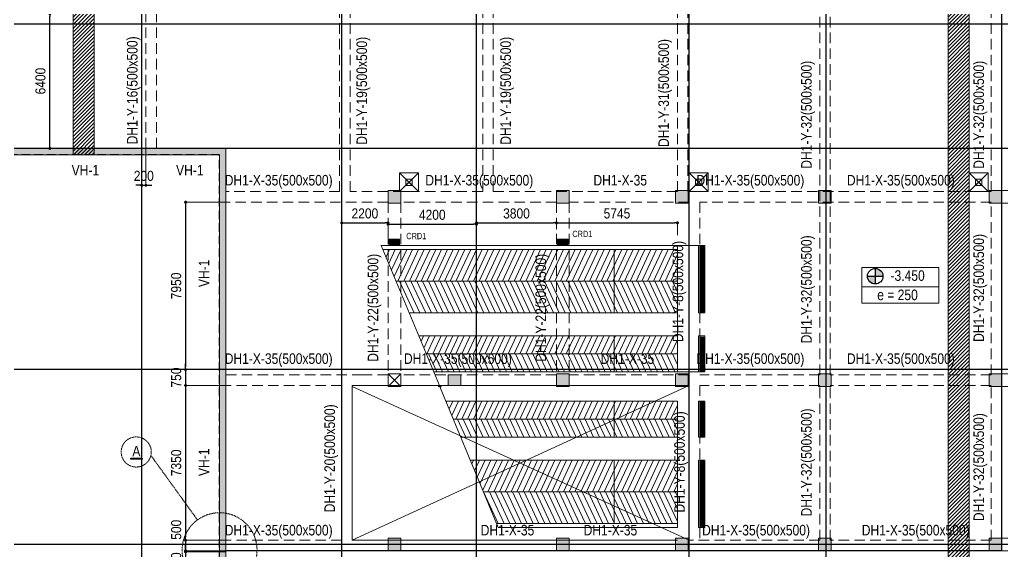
# Model space of a CAD drawing. Header units: millimetres. Extents: x 3718783 to 4027851, y 882487 to 1100782.
# Drawn here: x 3817033 to 3863704, y 983271 to 1008511 of the extents above; entities that cross this region are included whole.
import ezdxf
from ezdxf.enums import TextEntityAlignment as Align

# ---------------------------------------------------------------- set-up
doc = ezdxf.new("R2010")
doc.units = ezdxf.units.MM
doc.header["$LTSCALE"] = 200
doc.header["$MEASUREMENT"] = 0
for name, pattern in [('CHG_XX_Cot_Ham 1$0$MB_Luoi truc$0$HTT Hidden 21', [3, 2, -1]), ('CHG_XX_Damsan_Ham 1$0$HIDDEN', [0.375, 0.25, -0.125]), ('CHG_XX_Luoi truc$0$MB_Luoi truc$0$Center101', [13, 10, -1, 1, -1]), ('HIDDEN', [0.375, 0.25, -0.125])]:
    doc.linetypes.add(name, pattern=pattern)
doc.layers.get('Defpoints').update_dxf_attribs({"color": 14, "lineweight": 0})
for name, color, linetype, lineweight in [('$0$DBAO', 3, 'Continuous', 13), ('$0$TTP-TEXT', 30, 'Continuous', 5), ('CHG_XX_Cot_Ham 1$0$Ap0302_PC', 150, 'Continuous', 9), ('CHG_XX_Cot_Ham 1$0$Ap0302_PC @ 1', 150, 'Continuous', 9), ('CHG_XX_Cot_Ham 1$0$Ap0302_PC @ 150', 150, 'Continuous', 9), ('CHG_XX_Cot_Ham 1$0$Ap0311_H', 8, 'Continuous', 15), ('CHG_XX_Cot_Ham 1$0$S_Concrete_Cont_2 Normal', 2, 'Continuous', 13), ('CHG_XX_Damsan_Ham 1$0$CHUTO', 51, 'Continuous', 15), ('CHG_XX_Damsan_Ham 1$0$DBAO', 3, 'Continuous', 13), ('CHG_XX_Damsan_Ham 1$0$DGIONG', 4, 'Continuous', 13), ('CHG_XX_Damsan_Ham 1$0$DMo', 254, 'CHG_XX_Damsan_Ham 1$0$HIDDEN', 9), ('CHG_XX_Damsan_Ham 1$0$HATCH', 215, 'Continuous', 9), ('CHG_XX_Damsan_Ham 1$0$Star Lo Mo', 5, 'Continuous', 13), ('CHG_XX_Damsan_Ham 1$0$tam cap ram', 8, 'Continuous', 5), ('Dim 200', 1, 'Continuous', 5), ('DMo', 254, 'HIDDEN', 9), ('MB_Luoi truc$0$Dim 300', 1, 'Continuous', 5), ('STICK', 1, 'Continuous', 9), ('TEXT', 7, 'Continuous', 15), ('TEXT P Y', 2, 'Continuous', 15)]:
    doc.layers.add(name, color=color, linetype=linetype, lineweight=lineweight)
for name, color, linetype in [('$0$GHI CHU', 7, 'Continuous'), ('01PM. TEXT A', 3, 'Continuous'), ('CHG_XX_Cot_Ham 1$0$MB_Cot ham$0$Concrete Line', 6, 'Continuous'), ('CHG_XX_Cot_Ham 1$0$mb_cot tang 1-3$0$Concrete Line', 6, 'Continuous'), ('CHG_XX_Damsan_Ham 1$0$GHI CHU', 7, 'Continuous'), ('CHG_XX_Luoi truc$0$Grid', 34, 'Continuous'), ('CHG_XX_Luoi truc$0$Grid Line', 251, 'CHG_XX_Luoi truc$0$MB_Luoi truc$0$Center101'), ('mb_cot tang 1-3$0$Concrete Line', 6, 'Continuous'), ('TEXT P X', 1, 'Continuous')]:
    doc.layers.add(name, color=color, linetype=linetype)
doc.styles.add('$0$TTP-HelCon', font='VHELVCN_0.TTF')
doc.styles.add('[PMDC2013]STYLE', font='arial.ttf', dxfattribs={"width": 0.8})
doc.styles.add('CHG_XX_Damsan_Ham 1$0$MB Ham 1$0$VNI-HelveC', font='VHELVCN_0.TTF')
doc.styles.add('CHG_XX_Luoi truc$0$MB_Luoi truc$0$Grid A-F$0$VNI-HelveCB', font='VHELVCB_0.TTF')
doc.styles.add('MB_Luoi truc$0$Arial_C', font='arial.ttf', dxfattribs={"width": 0.85})
doc.styles.add('TTP-HelCon', font='VHELVCN_0.TTF')
doc.dimstyles.new('200', dxfattribs={"dimscale": 200, "dimtxt": 2.4, "dimasz": 0.7, "dimexe": 0.0003, "dimexo": 0, "dimgap": 1, "dimtad": 1, "dimdec": 0, "dimzin": 12, "dimdsep": 46, "dimtxsty": 'MB_Luoi truc$0$Arial_C', "dimblk": 'MB_Luoi truc$0$_Dot', "dimcen": 0.5, "dimclrd": 256, "dimclre": 8, "dimclrt": 1, "dimadec": 0, "dimazin": 0, "dimtfac": 1, "dimtdec": 0, "dimtix": 1, "dimtmove": 2, "dimatfit": 3, "dimldrblk": 'MB_Luoi truc$0$HTT Arrow 30', "dimfxl": 1, "dimtolj": 1, "dimtzin": 0, "dimlwe": -1, "dimarcsym": 0})
doc.dimstyles.new('TTP-100', dxfattribs={"dimscale": 100, "dimtxt": 5, "dimasz": 1, "dimexe": 1, "dimexo": 0, "dimgap": 0.09, "dimtad": 0, "dimdec": 4, "dimrnd": 1, "dimdsep": 46, "dimtxsty": 'TTP-HelCon', "dimblk": 'Stick', "dimcen": 0.09, "dimdle": 1.5, "dimclrd": 256, "dimclre": 256, "dimclrt": 7, "dimadec": 0, "dimazin": 0, "dimtfac": 1, "dimtdec": 4, "dimtix": 1, "dimtmove": 0, "dimatfit": 3, "dimfxl": 1, "dimtvp": 1, "dimtolj": 1, "dimtzin": 0, "dimlwd": -1, "dimlwe": -1, "dimarcsym": 1})
pattern_1 = [(90, (0, 100), (-50, 3e-15), [])]

# ---------------------------------------------------------------- blocks, each defined once
blk = doc.blocks.new('Stick')
at = {"layer": 'STICK'}
h = blk.add_hatch(color=256, dxfattribs=at)
edge = h.paths.add_edge_path()
edge.add_line((0.3, 0.5), (-0.5, -0.3))
edge.add_arc((-0.4, -0.4), 0.141, 135, 315)
edge.add_line((-0.3, -0.5), (0.5, 0.3))
edge.add_arc((0.4, 0.4), 0.141, 315, 495)
blk.add_line((1, 0), (-1, 0), dxfattribs=at)
blk.add_lwpolyline([(0.3, 0.5), (-0.5, -0.3, 1), (-0.3, -0.5), (0.5, 0.3, 1), (0.3, 0.5, 1)], format="xyb", dxfattribs=at)
blk = doc.blocks.new('*U406')
at = {"layer": 'CHG_XX_Luoi truc$0$Grid Line'}
blk.add_line((0, 0), (0, 608), dxfattribs=at)
at = {"layer": 'CHG_XX_Luoi truc$0$Grid', "lineweight": -2, "style": 'CHG_XX_Luoi truc$0$MB_Luoi truc$0$Grid A-F$0$VNI-HelveCB'}
for tag, p in [('GRIDSUB', (0, 617)), ('GRID', (0, -9))]:
    blk.add_attdef(tag, text='', height=5, dxfattribs=at).set_placement(p, align=Align.MIDDLE)
blk = doc.blocks.new('*U401')
at = {"layer": 'CHG_XX_Luoi truc$0$Grid Line'}
blk.add_line((0, 0), (0, 608), dxfattribs=at)
at = {"layer": 'CHG_XX_Luoi truc$0$Grid', "lineweight": -2, "style": 'CHG_XX_Luoi truc$0$MB_Luoi truc$0$Grid A-F$0$VNI-HelveCB'}
for tag, p in [('GRIDSUB', (0, 617)), ('GRID', (0, -9))]:
    blk.add_attdef(tag, text='', height=5, dxfattribs=at).set_placement(p, align=Align.MIDDLE)
blk = doc.blocks.new('*U403')
at = {"layer": 'CHG_XX_Luoi truc$0$Grid Line'}
blk.add_line((0, 0), (0, 438), dxfattribs=at)
at = {"layer": 'CHG_XX_Luoi truc$0$Grid', "lineweight": -2, "style": 'CHG_XX_Luoi truc$0$MB_Luoi truc$0$Grid A-F$0$VNI-HelveCB'}
for tag, p in [('GRIDSUB', (0, 447)), ('GRID', (0, -9))]:
    blk.add_attdef(tag, text='', height=5, dxfattribs=at).set_placement(p, align=Align.MIDDLE)
blk = doc.blocks.new('CHG_XX_Luoi truc')
at = {"layer": 'CHG_XX_Luoi truc$0$Grid', "xscale": 300, "yscale": 300, "zscale": 300}
for name, p in [('*U401', (28650, -12747)), ('*U401', (38150, -12747)), ('*U401', (44550, -12747)), ('*U401', (54650, -12747)), ('*U406', (61150, -12747))]:
    blk.add_blockref(name, p, dxfattribs=at)
at = {"layer": 'CHG_XX_Luoi truc$0$Grid', "xscale": 300.0000000000013, "yscale": 300.0000000000013, "zscale": 300.0000000000013, "rotation": 90}
for p in [(110703, 90250), (110703, 84350), (110703, 73850), (110703, 65550)]:
    blk.add_blockref('*U403', p, dxfattribs=at)
blk = doc.blocks.new('*U549')
at = {"layer": 'CHG_XX_Cot_Ham 1$0$Ap0302_PC @ 1'}
h = blk.add_hatch(color=50, dxfattribs=at)
h.dxf.hatch_style = 1
h.paths.add_polyline_path([(-300, -300), (-300, 300), (300, 300), (300, -300)])
at = {"layer": 'CHG_XX_Cot_Ham 1$0$Ap0302_PC @ 150'}
h = blk.add_hatch(color=50, dxfattribs=at)
h.dxf.hatch_style = 1
h.paths.add_polyline_path([(-300, -300), (-300, 300), (300, 300), (300, -300)])
blk = doc.blocks.new('CHG_XX_Cot_Ham 1$0$HoBoi_C600x600')
at = {"layer": 'CHG_XX_Cot_Ham 1$0$Ap0302_PC'}
blk.add_lwpolyline([(300, -300), (300, 300), (-300, 300), (-300, -300)], close=True, dxfattribs=at)
blk.add_blockref('*U549', (0, 0), dxfattribs=at)
blk = doc.blocks.new('CHG_XX_Cot_Ham 1$0$cot ram doc')
at = {"layer": 'CHG_XX_Cot_Ham 1$0$Ap0311_H'}
blk.add_solid([(-250, 150), (-250, -150), (250, 150), (250, -150)], dxfattribs=at)
at = {"layer": 'CHG_XX_Cot_Ham 1$0$S_Concrete_Cont_2 Normal', "ltscale": 0.8}
blk.add_lwpolyline([(-250, -150), (250, -150), (250, 150), (-250, 150)], close=True, dxfattribs=at)
blk = doc.blocks.new('*U558')
at = {"layer": 'CHG_XX_Cot_Ham 1$0$Ap0302_PC @ 1'}
h = blk.add_hatch(color=6, dxfattribs=at)
h.dxf.hatch_style = 1
h.paths.add_polyline_path([(43200, 73100), (43200, 73600), (43800, 73600), (43800, 73100)])
at = {"layer": 'CHG_XX_Cot_Ham 1$0$Ap0302_PC @ 150'}
h = blk.add_hatch(color=6, dxfattribs=at)
h.dxf.hatch_style = 1
h.paths.add_polyline_path([(43200, 73100), (43200, 73600), (43800, 73600), (43800, 73100)])
blk = doc.blocks.new('CHG_XX_Cot_Ham 1')
at = {"layer": 'CHG_XX_Cot_Ham 1$0$Ap0311_H'}
h = blk.add_hatch(color=256, dxfattribs=at)
h.dxf.hatch_style = 1
h.paths.add_polyline_path([(99639.2, 163400), (-10900, 163400), (-10900, 85450), (-300, 85450), (-300, 84050), (32350, 84050), (32350, -9000), (103575.5, -9000), (106050, -6022), (106050, 158254.3)])
h.paths.add_polyline_path([(99533.7, 163100), (105750, 158110.4), (105750, 90450), (105650, 90450), (105650, 90450), (105750, 90450), (105750, 13850), (105750, 13825.9), (105750, -5913.6), (103434.7, -8700), (93600, -8700), (32650, -8700), (32650, 84350), (0, 84350), (0, 85750), (-10600, 85750), (-10600, 163100), (93600, 163100)], flags=16)
at = {"layer": 'CHG_XX_Cot_Ham 1$0$Ap0302_PC'}
for p, q in [((40950, 73650), (40350, 73050)), ((40350, 73650), (40950, 73050))]:
    blk.add_line(p, q, dxfattribs=at)
for points in [[(32350, 84050), (-300, 84050), (-300, 85450), (-10900, 85450), (-10900, 163400), (99639.2, 163400), (106050, 158254.3), (106050, -6022), (103575.5, -9000), (32350, -9000)], [(40950, 73050), (40950, 73650), (40350, 73650), (40350, 73050)]]:
    blk.add_lwpolyline(points, close=True, dxfattribs=at)
blk.add_lwpolyline([(105750, 90444), (105750, -5913.6), (103434.7, -8700), (32650, -8700), (32650, 84350), (0, 84350), (0, 85750), (-10600, 85750), (-10600, 163100), (99533.7, 163100), (105750, 158110.4), (105750, 127475.9)], dxfattribs=at)
at = {"layer": 'CHG_XX_Cot_Ham 1$0$Ap0302_PC', "color": 6}
blk.add_lwpolyline([(43200.1, 73100), (43200.1, 73600), (43800.1, 73600), (43800.1, 73100)], close=True, dxfattribs=at)
at = {"layer": 'CHG_XX_Cot_Ham 1$0$MB_Cot ham$0$Concrete Line', "linetype": 'CHG_XX_Cot_Ham 1$0$MB_Luoi truc$0$HTT Hidden 21'}
blk.add_lwpolyline([(99639.2, 163400), (106050, 158254.3), (106050, -6022), (103575.5, -9000), (32350, -9000), (32350, 84050), (-300, 84050), (-300, 85450), (-10900, 85450), (-10900, 163400)], close=True, dxfattribs=at)
at = {"layer": 'CHG_XX_Cot_Ham 1$0$S_Concrete_Cont_2 Normal', "ltscale": 0.8}
for points in [[(40399.9, 80050.1), (40899.9, 80050.1), (40899.9, 79750.1), (40399.9, 79750.1)], [(48399.7, 80050), (48899.7, 80050), (48899.7, 79750.1), (48399.7, 79750.1)]]:
    blk.add_lwpolyline(points, close=True, dxfattribs=at)
at = {"layer": 'CHG_XX_Cot_Ham 1$0$Ap0302_PC'}
for name, p in [('CHG_XX_Cot_Ham 1$0$HoBoi_C600x600', (48650, 82050)), ('CHG_XX_Cot_Ham 1$0$HoBoi_C600x600', (54300, 82050)), ('*U558', (0, 0))]:
    blk.add_blockref(name, p, dxfattribs=at)
at = {"layer": 'CHG_XX_Cot_Ham 1$0$Ap0311_H'}
for p in [(40649.9, 79900.1), (48649.4, 79900)]:
    blk.add_blockref('CHG_XX_Cot_Ham 1$0$cot ram doc', p, dxfattribs=at)
at = {"layer": 'CHG_XX_Cot_Ham 1$0$mb_cot tang 1-3$0$Concrete Line'}
for name, p in [('CHG_XX_Luoi truc', (0, 0)), ('CHG_XX_Cot_Ham 1$0$HoBoi_C600x600', (40650, 82050)), ('CHG_XX_Cot_Ham 1$0$HoBoi_C600x600', (61100, 82050)), ('CHG_XX_Cot_Ham 1$0$HoBoi_C600x600', (69200, 82050)), ('CHG_XX_Cot_Ham 1$0$HoBoi_C600x600', (48650, 73350)), ('CHG_XX_Cot_Ham 1$0$HoBoi_C600x600', (54300, 73350)), ('CHG_XX_Cot_Ham 1$0$HoBoi_C600x600', (61100, 73350)), ('CHG_XX_Cot_Ham 1$0$HoBoi_C600x600', (69200, 73350)), ('CHG_XX_Cot_Ham 1$0$HoBoi_C600x600', (40650, 65550)), ('CHG_XX_Cot_Ham 1$0$HoBoi_C600x600', (48650, 65550)), ('CHG_XX_Cot_Ham 1$0$HoBoi_C600x600', (54300, 65550)), ('CHG_XX_Cot_Ham 1$0$HoBoi_C600x600', (61100, 65550)), ('CHG_XX_Cot_Ham 1$0$HoBoi_C600x600', (69200, 65550))]:
    blk.add_blockref(name, p, dxfattribs=at)
blk = doc.blocks.new('CHG_XX_Damsan_Ham 1$0$ArchStaire')
at = {"layer": 'CHG_XX_Damsan_Ham 1$0$tam cap ram'}
h = blk.add_hatch(dxfattribs=at)
h.set_pattern_fill('_USER', color=256, scale=250, angle=65, pattern_type=0)
h.set_pattern_definition([(65, (94299.04, 24241.82), (-226.57695, 105.65457), [])])
h.paths.add_polyline_path([(41845, -61500), (27863, -61500), (28485, -63000), (41845, -63000)])
h = blk.add_hatch(dxfattribs=at)
h.set_pattern_fill('LINE10', color=256, scale=50, angle=90, style=0, pattern_type=2)
h.set_pattern_definition(pattern_1)
h.paths.add_polyline_path([(43100, -61350), (43100, -64450), (42900, -64450), (42900, -61350)])
h = blk.add_hatch(dxfattribs=at)
h.set_pattern_fill('_USER', color=256, scale=250, angle=65, pattern_type=0)
h.set_pattern_definition([(295, (94299.04, -150241.82), (-226.57695, -105.65457), [])])
h.paths.add_polyline_path([(29107, -64500), (41845, -64500), (41845, -63000), (28485, -63000)])
h = blk.add_hatch(dxfattribs=at)
h.set_pattern_fill('_USER', color=256, scale=250, angle=65, pattern_type=0)
h.set_pattern_definition([(65, (94299.04, 20791.82), (-226.57695, 105.65457), [])])
h.paths.add_polyline_path([(41845, -65600), (29563, -65600), (29915, -66450), (41845, -66450)])
h = blk.add_hatch(dxfattribs=at)
h.set_pattern_fill('LINE10', color=256, scale=50, angle=90, style=0, pattern_type=2)
h.set_pattern_definition(pattern_1)
h.paths.add_polyline_path([(43100, -65650), (43100, -67250), (42900, -67250), (42900, -65650)])
h = blk.add_hatch(dxfattribs=at)
h.set_pattern_fill('_USER', color=256, scale=250, angle=65, pattern_type=0)
h.set_pattern_definition([(295, (94299.04, -153691.82), (-226.57695, -105.65457), [])])
h.paths.add_polyline_path([(30268, -67300), (41845, -67300), (41845, -66450), (29915, -66450)])
h = blk.add_hatch(dxfattribs=at)
h.set_pattern_fill('_USER', color=256, scale=250, angle=65, pattern_type=0)
h.set_pattern_definition([(65, (94299.04, 17691.82), (-226.57695, 105.65457), [])])
h.paths.add_polyline_path([(30848, -68700), (31200, -69550), (41845, -69550), (41845, -68700)])
h = blk.add_hatch(dxfattribs=at)
h.set_pattern_fill('LINE10', color=256, scale=50, angle=90, style=0, pattern_type=2)
h.set_pattern_definition(pattern_1)
h.paths.add_polyline_path([(43100, -68750), (43100, -70350), (42900, -70350), (42900, -68750)])
h = blk.add_hatch(dxfattribs=at)
h.set_pattern_fill('_USER', color=256, scale=250, angle=65, pattern_type=0)
h.set_pattern_definition([(295, (94299.04, -156791.82), (-226.57695, -105.65457), [])])
h.paths.add_polyline_path([(31200, -69550), (31553, -70400), (41845, -70400), (41845, -69550)])
h = blk.add_hatch(dxfattribs=at)
h.set_pattern_fill('_USER', color=256, scale=250, angle=65, pattern_type=0)
h.set_pattern_definition([(65, (94299.04, 21641.82), (-226.57695, 105.65457), [])])
h.paths.add_polyline_path([(32009, -71500), (32631, -73000), (41845, -73000), (41845, -71500)])
h = blk.add_hatch(dxfattribs=at)
h.set_pattern_fill('LINE10', color=256, scale=50, angle=90, style=0, pattern_type=2)
h.set_pattern_definition(pattern_1)
h.paths.add_polyline_path([(43100, -71550), (43100, -74650), (42900, -74650), (42900, -71550)])
h = blk.add_hatch(dxfattribs=at)
h.set_pattern_fill('_USER', color=256, scale=250, angle=65, pattern_type=0)
h.set_pattern_definition([(295, (94299.04, -167641.82), (-226.57695, -105.65457), [])])
h.paths.add_polyline_path([(32631, -73000), (33253, -74500), (41845, -74500), (41845, -73000)])
for p, q in [((42850, -61300), (27780, -61300)), ((41845, -61500), (27863, -61500)), ((27863, -61500), (41845, -61500)), ((41845, -67300), (41845, -61300)), ((41845, -63000), (28485, -63000)), ((41845, -64500), (29107, -64500)), ((41845, -65600), (29563, -65600)), ((41845, -66450), (29915, -66450)), ((42850, -67300), (30268, -67300)), ((41845, -68700), (30848, -68700)), ((41845, -74700), (41845, -68700)), ((41845, -69550), (31200, -69550)), ((41845, -70400), (31553, -70400)), ((41853, -71500), (32009, -71500)), ((41845, -73000), (32631, -73000)), ((41845, -74500), (33253, -74500)), ((41845, -74700), (33335, -74700))]:
    blk.add_line(p, q, dxfattribs=at)
for points in [[(33335, -74700), (30577, -68046), (30631, -67997), (30485, -68003), (30539, -67954), (27780, -61300)], [(38845, -64500), (38845, -61500)], [(38845, -67300), (38845, -65600)], [(38845, -68700), (38845, -70400)], [(38845, -71500), (38845, -74500)]]:
    blk.add_lwpolyline(points, dxfattribs=at)
for points in [[(43150, -61300), (43150, -64500), (42850, -64500), (42850, -61300)], [(43100, -61350), (43100, -64450), (42900, -64450), (42900, -61350)], [(43150, -65600), (43150, -67300), (42850, -67300), (42850, -65600)], [(43100, -65650), (43100, -67250), (42900, -67250), (42900, -65650)], [(43150, -68700), (43150, -70400), (42850, -70400), (42850, -68700)], [(43100, -68750), (43100, -70350), (42900, -70350), (42900, -68750)], [(43150, -71500), (43150, -74700), (42850, -74700), (42850, -71500)], [(43100, -71550), (43100, -74650), (42900, -74650), (42900, -71550)]]:
    blk.add_lwpolyline(points, close=True, dxfattribs=at)
at = {"layer": 'CHG_XX_Damsan_Ham 1$0$tam cap ram', "style": 'CHG_XX_Damsan_Ham 1$0$MB Ham 1$0$VNI-HelveC'}
blk.add_attdef('OPENING', text='', height=100, dxfattribs=at).set_placement((65550, -45777), align=Align.MIDDLE_CENTER)
blk = doc.blocks.new('CHG_XX_Damsan_Ham 1', base_point=(3089256, -609981))
at = {"layer": 'CHG_XX_Damsan_Ham 1$0$HATCH'}
h = blk.add_hatch(dxfattribs=at)
h.set_pattern_fill('ANSI31', color=256, scale=1000)
h.set_pattern_definition([(45, (-3794178.65, -918045.71), (-88.3883476, 88.3883476), [])])
h.paths.add_polyline_path([(25400, 84050), (26400, 84050), (26400, 121900), (66950, 121900), (66950, 24750), (32350, 24750), (32350, 23750), (67950, 23750), (67950, 122900), (25400, 122900)])
at = {"layer": 'CHG_XX_Damsan_Ham 1$0$DBAO'}
blk.add_lwpolyline([(-10900, 85450), (-10900, 163400), (99639, 163400), (106050, 158250), (106050, -6022), (103576, -9000), (32350, -9000), (32350, 84050), (-300, 84050), (-300, 85450), (-10900, 85450)], dxfattribs=at)
at = {"layer": 'CHG_XX_Damsan_Ham 1$0$DMo', "ltscale": 10}
for p, q in [((28850, 84350), (28850, 90750)), ((29350, 84350), (29350, 90750)), ((38050, 82300), (38050, 90750)), ((38550, 82300), (38550, 90750)), ((44850, 82300), (44850, 90750)), ((45350, 82300), (45350, 90750)), ((54095, 82300), (54095, 90750)), ((54595, 82300), (54595, 90750)), ((60850, 73600), (60850, 90750)), ((61350, 73600), (61350, 90750)), ((69000, 82300), (69000, 90750)), ((38050, 82300), (32650, 82300)), ((44850, 82300), (38550, 82300)), ((54095, 82300), (45350, 82300)), ((69000, 82300), (54595, 82300)), ((40350, 81800), (32650, 81800)), ((40350, 81800), (40350, 73650)), ((40950, 81800), (40950, 73650)), ((48350, 81800), (40950, 81800)), ((48350, 81800), (48350, 73600)), ((48950, 81800), (48950, 73600)), ((54650, 81800), (48950, 81800)), ((54650, 81800), (54650, 73600)), ((69000, 81800), (55150, 81800)), ((55150, 81800), (55150, 73600)), ((69000, 73600), (69000, 81800)), ((39150, 73600), (32650, 73600)), ((40350, 73600), (39150, 73600)), ((48350, 73600), (40950, 73600)), ((54650, 73600), (48950, 73600)), ((54650, 73600), (54550, 73600)), ((60850, 73600), (55150, 73600)), ((69000, 73600), (61350, 73600)), ((38150, 73100), (32650, 73100)), ((38150, 65750), (38150, 73100)), ((54650, 73100), (54600, 73100)), ((54650, 73100), (54650, 65750)), ((60850, 73100), (55150, 73100)), ((55150, 73100), (55150, 65750)), ((60850, 65750), (60850, 73100)), ((69000, 73100), (61350, 73100)), ((61350, 65750), (61350, 73100)), ((69000, 65750), (69000, 73100)), ((38150, 65750), (32650, 65750)), ((54650, 65750), (54600, 65750)), ((60850, 65750), (54650, 65750)), ((69000, 65750), (61350, 65750))]:
    blk.add_line(p, q, dxfattribs=at)
at = {"layer": 'CHG_XX_Damsan_Ham 1$0$GHI CHU'}
for q in [(69500, 154600), (32650, 65250)]:
    blk.add_line((69500, 65250), q, dxfattribs=at)
at = {"layer": 'CHG_XX_Damsan_Ham 1$0$HATCH'}
blk.add_lwpolyline([(26400, 84050), (25400, 84050), (25400, 122900), (67950, 122900), (67950, 23750), (32350, 23750), (32350, 24750), (66950, 24750), (66950, 121900), (26400, 121900)], close=True, dxfattribs=at)
at = {"layer": 'CHG_XX_Damsan_Ham 1$0$Star Lo Mo'}
for p, q in [((40900, 82300), (41800, 83200)), ((40900, 83200), (41800, 82300)), ((54648, 82300), (55548, 83200)), ((54648, 83200), (55548, 82300)), ((67955, 82300), (68855, 83200)), ((67955, 83200), (68855, 82300)), ((38650, 65750), (38650, 73100)), ((54650, 73100), (38650, 73100)), ((54650, 73100), (38650, 65750)), ((38650, 73050), (54650, 65750)), ((54650, 73100), (54650, 65750)), ((54100, 65750), (38650, 65750))]:
    blk.add_line(p, q, dxfattribs=at)
for points in [[(40900, 83200), (41800, 83200), (41800, 82300), (40900, 82300)], [(54648, 83200), (55548, 83200), (55548, 82300), (54648, 82300)], [(67955, 83200), (68855, 83200), (68855, 82300), (67955, 82300)], [(41200, 82900), (41501, 82900), (41501, 82599), (41200, 82599)], [(41200, 82900), (41501, 82900), (41501, 82599), (41200, 82599)], [(54948, 82900), (55249, 82900), (55249, 82599), (54948, 82599)], [(54948, 82900), (55249, 82900), (55249, 82599), (54948, 82599)], [(68255, 82900), (68556, 82900), (68556, 82599), (68255, 82599)], [(68255, 82900), (68556, 82900), (68556, 82599), (68255, 82599)]]:
    blk.add_lwpolyline(points, close=True, dxfattribs=at)
for points in [[(41200, 82599), (41500, 82900)], [(41200, 82900), (41501, 82599)], [(54948, 82599), (55248, 82900)], [(54948, 82900), (55249, 82599)], [(68255, 82599), (68555, 82900)], [(68255, 82900), (68556, 82599)]]:
    blk.add_lwpolyline(points, dxfattribs=at)
at = {"layer": 'CHG_XX_Damsan_Ham 1$0$CHUTO'}
blk.add_blockref('CHG_XX_Damsan_Ham 1$0$ArchStaire', (12250, 141050), dxfattribs=at)
at = {"layer": 'CHG_XX_Damsan_Ham 1$0$DGIONG'}
blk.add_blockref('CHG_XX_Cot_Ham 1', (0, 0), dxfattribs=at)
blk = doc.blocks.new('$0$Hh2')
at = {"layer": '$0$GHI CHU'}
h = blk.add_hatch(color=256, dxfattribs=at)
h.dxf.hatch_style = 1
h.paths.add_polyline_path([(-991105, 1978264, 0.414214), (-991473, 1978632), (-991473, 1978264)])
h.paths.add_polyline_path([(-991473, 1977895), (-991473, 1978264), (-991841, 1978264, 0.414214)])
at = {"layer": '$0$DBAO'}
for points in [[(-992113, 1978683), (-992113, 1977767), (-988446, 1977767), (-988446, 1978683)], [(-992113, 1977767), (-992113, 1976983), (-988446, 1976983), (-988446, 1977767)]]:
    blk.add_lwpolyline(points, close=True, dxfattribs=at)
at = {"layer": '$0$GHI CHU'}
for p, q in [((-991473, 1978632), (-991473, 1977895)), ((-991841, 1978264), (-991105, 1978264))]:
    blk.add_line(p, q, dxfattribs=at)
blk.add_circle((-991473, 1978264), 368, dxfattribs=at)
at = {"layer": '$0$TTP-TEXT', "style": '$0$TTP-HelCon'}
for s, p in [(' -3.450', (-990906, 1978044)), ('e = 250', (-991379, 1977128))]:
    blk.add_text(s, height=500, dxfattribs=at).set_placement(p)
blk = doc.blocks.new('MB_Luoi truc$0$_Dot')
at = {"color": 0, "linetype": 'ByBlock', "lineweight": -2}
blk.add_line((-0.5, 0), (-1, 0), dxfattribs=at)
at = {"color": 0, "linetype": 'ByBlock', "const_width": 0.5}
blk.add_lwpolyline([(-0.25, 0, 1), (0.25, 0, 1)], format="xyb", close=True, dxfattribs=at)
blk = doc.blocks.new('*D78')
at = {"layer": 'Defpoints', "color": 0, "transparency": 16777216}
for p in [(3822829, 1002396), (3823029, 1002396), (3823029, 1000648)]:
    blk.add_point(p, dxfattribs=at)
at = {"layer": 'MB_Luoi truc$0$Dim 300', "color": 8, "transparency": 16777216}
for p, q in [((3822829, 1002396), (3822829, 1000648)), ((3823029, 1002396), (3823029, 1000648))]:
    blk.add_line(p, q, dxfattribs=at)
at = {"layer": 'MB_Luoi truc$0$Dim 300', "lineweight": -2, "transparency": 16777216}
for p, q in [((3822689, 1000648), (3822549, 1000648)), ((3822829, 1000648), (3823029, 1000648)), ((3823169, 1000648), (3823309, 1000648))]:
    blk.add_line(p, q, dxfattribs=at)
at = {"layer": 'MB_Luoi truc$0$Dim 300', "lineweight": -2, "transparency": 16777216, "xscale": 140, "yscale": 140, "zscale": 140}
blk.add_blockref('MB_Luoi truc$0$_Dot', (3822829, 1000648), dxfattribs=at)
at = {"layer": 'MB_Luoi truc$0$Dim 300', "lineweight": -2, "transparency": 16777216, "xscale": 140, "yscale": 140, "zscale": 140, "rotation": 180}
blk.add_blockref('MB_Luoi truc$0$_Dot', (3823029, 1000648), dxfattribs=at)
at = {"layer": 'MB_Luoi truc$0$Dim 300', "color": 1, "transparency": 16777216, "insert": (3822929, 1001093), "char_height": 480, "attachment_point": 5, "style": 'MB_Luoi truc$0$Arial_C'}
blk.add_mtext('\\A1;200', dxfattribs=at)
blk = doc.blocks.new('MB_Luoi truc$0$HTT Arrow 30')
blk.add_hatch(color=256).paths.add_polyline_path([(-2.5, 0.375), (-2.5, -0.375), (0, 0)])
at = {"color": 0, "linetype": 'ByBlock', "lineweight": -2}
for p, q in [((0, 0), (-2.5, 0.375)), ((-2.5, -0.375), (-2.5, 0.375)), ((0, 0), (-2.5, -0.375))]:
    blk.add_line(p, q, dxfattribs=at)
blk = doc.blocks.new('*D88')
at = {"layer": 'Defpoints', "color": 0, "transparency": 16777216}
for p in [(3834529, 998864), (3832329, 998392), (3834529, 998392)]:
    blk.add_point(p, dxfattribs=at)
at = {"layer": 'MB_Luoi truc$0$Dim 300', "color": 8, "transparency": 16777216}
for p, q in [((3832329, 998392), (3832329, 998864)), ((3834529, 998392), (3834529, 998864))]:
    blk.add_line(p, q, dxfattribs=at)
at = {"layer": 'MB_Luoi truc$0$Dim 300', "lineweight": -2, "transparency": 16777216}
blk.add_line((3832469, 998864), (3834389, 998864), dxfattribs=at)
at = {"layer": 'MB_Luoi truc$0$Dim 300', "lineweight": -2, "transparency": 16777216, "xscale": 140, "yscale": 140, "zscale": 140, "rotation": 180}
blk.add_blockref('MB_Luoi truc$0$_Dot', (3832329, 998864), dxfattribs=at)
at = {"layer": 'MB_Luoi truc$0$Dim 300', "lineweight": -2, "transparency": 16777216, "xscale": 140, "yscale": 140, "zscale": 140}
blk.add_blockref('MB_Luoi truc$0$_Dot', (3834529, 998864), dxfattribs=at)
at = {"layer": 'MB_Luoi truc$0$Dim 300', "color": 1, "transparency": 16777216, "insert": (3833429, 999309), "char_height": 480, "attachment_point": 5, "style": 'MB_Luoi truc$0$Arial_C'}
blk.add_mtext('\\A1;2200', dxfattribs=at)
blk = doc.blocks.new('*D89')
at = {"layer": 'Defpoints', "color": 0, "transparency": 16777216}
for p in [(3838729, 998800), (3834529, 998327), (3838729, 998327)]:
    blk.add_point(p, dxfattribs=at)
at = {"layer": 'MB_Luoi truc$0$Dim 300', "color": 8, "transparency": 16777216}
for p, q in [((3834529, 998327), (3834529, 998800)), ((3838729, 998327), (3838729, 998800))]:
    blk.add_line(p, q, dxfattribs=at)
at = {"layer": 'MB_Luoi truc$0$Dim 300', "lineweight": -2, "transparency": 16777216}
blk.add_line((3834669, 998800), (3838589, 998800), dxfattribs=at)
at = {"layer": 'MB_Luoi truc$0$Dim 300', "lineweight": -2, "transparency": 16777216, "xscale": 140, "yscale": 140, "zscale": 140, "rotation": 180}
blk.add_blockref('MB_Luoi truc$0$_Dot', (3834529, 998800), dxfattribs=at)
at = {"layer": 'MB_Luoi truc$0$Dim 300', "lineweight": -2, "transparency": 16777216, "xscale": 140, "yscale": 140, "zscale": 140}
blk.add_blockref('MB_Luoi truc$0$_Dot', (3838729, 998800), dxfattribs=at)
at = {"layer": 'MB_Luoi truc$0$Dim 300', "color": 1, "transparency": 16777216, "insert": (3836629, 999245), "char_height": 480, "attachment_point": 5, "style": 'MB_Luoi truc$0$Arial_C'}
blk.add_mtext('\\A1;4200', dxfattribs=at)
blk = doc.blocks.new('*D90')
at = {"layer": 'Defpoints', "color": 0, "transparency": 16777216}
for p in [(3842529, 998864), (3838729, 998327), (3842529, 998563)]:
    blk.add_point(p, dxfattribs=at)
at = {"layer": 'MB_Luoi truc$0$Dim 300', "color": 8, "transparency": 16777216}
for p, q in [((3838729, 998327), (3838729, 998864)), ((3842529, 998563), (3842529, 998864))]:
    blk.add_line(p, q, dxfattribs=at)
at = {"layer": 'MB_Luoi truc$0$Dim 300', "lineweight": -2, "transparency": 16777216}
blk.add_line((3838869, 998864), (3842389, 998864), dxfattribs=at)
at = {"layer": 'MB_Luoi truc$0$Dim 300', "lineweight": -2, "transparency": 16777216, "xscale": 140, "yscale": 140, "zscale": 140, "rotation": 180}
blk.add_blockref('MB_Luoi truc$0$_Dot', (3838729, 998864), dxfattribs=at)
at = {"layer": 'MB_Luoi truc$0$Dim 300', "lineweight": -2, "transparency": 16777216, "xscale": 140, "yscale": 140, "zscale": 140}
blk.add_blockref('MB_Luoi truc$0$_Dot', (3842529, 998864), dxfattribs=at)
at = {"layer": 'MB_Luoi truc$0$Dim 300', "color": 1, "transparency": 16777216, "insert": (3840629, 999309), "char_height": 480, "attachment_point": 5, "style": 'MB_Luoi truc$0$Arial_C'}
blk.add_mtext('\\A1;3800', dxfattribs=at)
blk = doc.blocks.new('*D91')
at = {"layer": 'Defpoints', "color": 0, "transparency": 16777216}
for p in [(3848274, 998864), (3842529, 998563), (3848274, 998279)]:
    blk.add_point(p, dxfattribs=at)
at = {"layer": 'MB_Luoi truc$0$Dim 300', "color": 8, "transparency": 16777216}
for p, q in [((3842529, 998563), (3842529, 998864)), ((3848274, 998279), (3848274, 998864))]:
    blk.add_line(p, q, dxfattribs=at)
at = {"layer": 'MB_Luoi truc$0$Dim 300', "lineweight": -2, "transparency": 16777216}
blk.add_line((3842669, 998864), (3848134, 998864), dxfattribs=at)
at = {"layer": 'MB_Luoi truc$0$Dim 300', "lineweight": -2, "transparency": 16777216, "xscale": 140, "yscale": 140, "zscale": 140, "rotation": 180}
blk.add_blockref('MB_Luoi truc$0$_Dot', (3842529, 998864), dxfattribs=at)
at = {"layer": 'MB_Luoi truc$0$Dim 300', "lineweight": -2, "transparency": 16777216, "xscale": 140, "yscale": 140, "zscale": 140}
blk.add_blockref('MB_Luoi truc$0$_Dot', (3848274, 998864), dxfattribs=at)
at = {"layer": 'MB_Luoi truc$0$Dim 300', "color": 1, "transparency": 16777216, "insert": (3845401, 999308), "char_height": 480, "attachment_point": 5, "style": 'MB_Luoi truc$0$Arial_C'}
blk.add_mtext('\\A1;5745', dxfattribs=at)
blk = doc.blocks.new('*D182')
at = {"layer": 'Defpoints', "color": 0, "transparency": 16777216}
for p in [(3818467, 1008796), (3819946, 1008796), (3819946, 1002396)]:
    blk.add_point(p, dxfattribs=at)
at = {"layer": 'Dim 200', "color": 8, "transparency": 16777216}
for p, q in [((3819946, 1008796), (3818467, 1008796)), ((3819946, 1002396), (3818467, 1002396))]:
    blk.add_line(p, q, dxfattribs=at)
at = {"layer": 'Dim 200', "lineweight": -2, "transparency": 16777216}
blk.add_line((3818467, 1002536), (3818467, 1008656), dxfattribs=at)
at = {"layer": 'Dim 200', "lineweight": -2, "transparency": 16777216, "xscale": 140, "yscale": 140, "zscale": 140}
for p, rotation in [((3818467, 1008796), 90), ((3818467, 1002396), 270)]:
    blk.add_blockref('MB_Luoi truc$0$_Dot', p, dxfattribs=dict(at, rotation=rotation))
at = {"layer": 'Dim 200', "color": 1, "transparency": 16777216, "insert": (3818022, 1005596), "char_height": 480, "attachment_point": 5, "rotation": 90, "style": 'MB_Luoi truc$0$Arial_C'}
blk.add_mtext('\\A1;6400', dxfattribs=at)
blk = doc.blocks.new('*D192')
at = {"layer": 'Defpoints', "color": 0, "transparency": 16777216}
for p in [(3826829, 999846), (3824913, 991896), (3826529, 991896)]:
    blk.add_point(p, dxfattribs=at)
at = {"layer": 'Dim 200', "color": 8, "transparency": 16777216}
for p, q in [((3826829, 999846), (3824913, 999846)), ((3826529, 991896), (3824913, 991896))]:
    blk.add_line(p, q, dxfattribs=at)
at = {"layer": 'Dim 200', "lineweight": -2, "transparency": 16777216}
blk.add_line((3824913, 999706), (3824913, 992036), dxfattribs=at)
at = {"layer": 'Dim 200', "lineweight": -2, "transparency": 16777216, "xscale": 140, "yscale": 140, "zscale": 140}
for p, rotation in [((3824913, 999846), 90), ((3824913, 991896), 270)]:
    blk.add_blockref('MB_Luoi truc$0$_Dot', p, dxfattribs=dict(at, rotation=rotation))
at = {"layer": 'Dim 200', "color": 1, "transparency": 16777216, "insert": (3824468, 995871), "char_height": 480, "attachment_point": 5, "rotation": 90, "style": 'MB_Luoi truc$0$Arial_C'}
blk.add_mtext('\\A1;7950', dxfattribs=at)
blk = doc.blocks.new('*D193')
at = {"layer": 'Defpoints', "color": 0, "transparency": 16777216}
for p in [(3826529, 991896), (3824913, 991146), (3826829, 991146)]:
    blk.add_point(p, dxfattribs=at)
at = {"layer": 'Dim 200', "lineweight": -2, "transparency": 16777216}
for p, q in [((3824913, 992036), (3824913, 992176)), ((3824913, 991896), (3824913, 991146)), ((3824913, 991006), (3824913, 990866))]:
    blk.add_line(p, q, dxfattribs=at)
at = {"layer": 'Dim 200', "color": 8, "transparency": 16777216}
for p, q in [((3826529, 991896), (3824913, 991896)), ((3826829, 991146), (3824913, 991146))]:
    blk.add_line(p, q, dxfattribs=at)
at = {"layer": 'Dim 200', "lineweight": -2, "transparency": 16777216, "xscale": 140, "yscale": 140, "zscale": 140}
for p, rotation in [((3824913, 991896), 270), ((3824913, 991146), 90)]:
    blk.add_blockref('MB_Luoi truc$0$_Dot', p, dxfattribs=dict(at, rotation=rotation))
at = {"layer": 'Dim 200', "color": 1, "transparency": 16777216, "insert": (3824468, 991521), "char_height": 480, "attachment_point": 5, "rotation": 90, "style": 'MB_Luoi truc$0$Arial_C'}
blk.add_mtext('\\A1;750', dxfattribs=at)
blk = doc.blocks.new('*D194')
at = {"layer": 'Defpoints', "color": 0, "transparency": 16777216}
for p in [(3826829, 991146), (3824913, 983796), (3826829, 983796)]:
    blk.add_point(p, dxfattribs=at)
at = {"layer": 'Dim 200', "color": 8, "transparency": 16777216}
for p, q in [((3826829, 991146), (3824913, 991146)), ((3826829, 983796), (3824913, 983796))]:
    blk.add_line(p, q, dxfattribs=at)
at = {"layer": 'Dim 200', "lineweight": -2, "transparency": 16777216}
blk.add_line((3824913, 991006), (3824913, 983936), dxfattribs=at)
at = {"layer": 'Dim 200', "lineweight": -2, "transparency": 16777216, "xscale": 140, "yscale": 140, "zscale": 140}
for p, rotation in [((3824913, 991146), 90), ((3824913, 983796), 270)]:
    blk.add_blockref('MB_Luoi truc$0$_Dot', p, dxfattribs=dict(at, rotation=rotation))
at = {"layer": 'Dim 200', "color": 1, "transparency": 16777216, "insert": (3824468, 987471), "char_height": 480, "attachment_point": 5, "rotation": 90, "style": 'MB_Luoi truc$0$Arial_C'}
blk.add_mtext('\\A1;7350', dxfattribs=at)
blk = doc.blocks.new('*D195')
at = {"layer": 'Defpoints', "color": 0, "transparency": 16777216}
for p in [(3826829, 983796), (3824913, 983296), (3826829, 983296)]:
    blk.add_point(p, dxfattribs=at)
at = {"layer": 'Dim 200', "lineweight": -2, "transparency": 16777216}
for p, q in [((3824913, 983936), (3824913, 984076)), ((3824913, 983796), (3824913, 983296)), ((3824913, 983156), (3824913, 983016))]:
    blk.add_line(p, q, dxfattribs=at)
at = {"layer": 'Dim 200', "color": 8, "transparency": 16777216}
for p, q in [((3826829, 983796), (3824913, 983796)), ((3826829, 983296), (3824913, 983296))]:
    blk.add_line(p, q, dxfattribs=at)
at = {"layer": 'Dim 200', "lineweight": -2, "transparency": 16777216, "xscale": 140, "yscale": 140, "zscale": 140}
for p, rotation in [((3824913, 983796), 270), ((3824913, 983296), 90)]:
    blk.add_blockref('MB_Luoi truc$0$_Dot', p, dxfattribs=dict(at, rotation=rotation))
at = {"layer": 'Dim 200', "color": 1, "transparency": 16777216, "insert": (3824468, 984295), "char_height": 480, "attachment_point": 5, "rotation": 90, "style": 'MB_Luoi truc$0$Arial_C'}
blk.add_mtext('\\A1;500', dxfattribs=at)
blk = doc.blocks.new('*D196')
at = {"layer": 'Defpoints', "color": 0, "transparency": 16777216}
for p in [(3824913, 983246), (3826829, 983296), (3826829, 983246)]:
    blk.add_point(p, dxfattribs=at)
at = {"layer": 'Dim 200', "lineweight": -2, "transparency": 16777216}
for p, q in [((3824913, 983436), (3824913, 983576)), ((3824913, 983296), (3824913, 983246)), ((3824913, 983106), (3824913, 982966))]:
    blk.add_line(p, q, dxfattribs=at)
at = {"layer": 'Dim 200', "color": 8, "transparency": 16777216}
for p, q in [((3826829, 983296), (3824913, 983296)), ((3826829, 983246), (3824913, 983246))]:
    blk.add_line(p, q, dxfattribs=at)
at = {"layer": 'Dim 200', "lineweight": -2, "transparency": 16777216, "xscale": 140, "yscale": 140, "zscale": 140}
for p, rotation in [((3824913, 983296), 270), ((3824913, 983246), 90)]:
    blk.add_blockref('MB_Luoi truc$0$_Dot', p, dxfattribs=dict(at, rotation=rotation))
at = {"layer": 'Dim 200', "color": 1, "transparency": 16777216, "insert": (3824468, 982906), "char_height": 480, "attachment_point": 5, "rotation": 90, "style": 'MB_Luoi truc$0$Arial_C'}
blk.add_mtext('\\A1;50', dxfattribs=at)
blk = doc.blocks.new('*D197')
at = {"layer": 'Defpoints', "color": 0, "transparency": 16777216}
for p in [(3826829, 983246), (3824913, 976096), (3826829, 976096)]:
    blk.add_point(p, dxfattribs=at)
at = {"layer": 'Dim 200', "color": 8, "transparency": 16777216}
for p, q in [((3826829, 983246), (3824913, 983246)), ((3826829, 976096), (3824913, 976096))]:
    blk.add_line(p, q, dxfattribs=at)
at = {"layer": 'Dim 200', "lineweight": -2, "transparency": 16777216}
blk.add_line((3824913, 983106), (3824913, 976236), dxfattribs=at)
at = {"layer": 'Dim 200', "lineweight": -2, "transparency": 16777216, "xscale": 140, "yscale": 140, "zscale": 140}
for p, rotation in [((3824913, 983246), 90), ((3824913, 976096), 270)]:
    blk.add_blockref('MB_Luoi truc$0$_Dot', p, dxfattribs=dict(at, rotation=rotation))
at = {"layer": 'Dim 200', "color": 1, "transparency": 16777216, "insert": (3824468, 979671), "char_height": 480, "attachment_point": 5, "rotation": 90, "style": 'MB_Luoi truc$0$Arial_C'}
blk.add_mtext('\\A1;7150', dxfattribs=at)

msp = doc.modelspace()

# ---------------------------------------------------------------- hatches: boundary and pattern name
at = {"layer": 'TEXT P X'}
h = msp.add_hatch(color=256, dxfattribs=at)
h.dxf.hatch_style = 1
h.paths.add_polyline_path([(3822849.45672, 987645.3645), (3822849.45672, 987694.39), (3822310.05272, 987694.39), (3822310.05272, 987645.3645)])

# ---------------------------------------------------------------- linework, layer by layer
at = {"layer": 'DMo'}
for centre, radius in [((3822570.37545, 987987.7975), 715.13605), ((3826528.64745, 983325.7615), 1778.71095)]:
    msp.add_circle(centre, radius, dxfattribs=at)
at = {"layer": 'TEXT'}
msp.add_lwpolyline([(3837378.76119, 991145.71079), (3837378.76119, 991645.71079), (3837978.76119, 991645.71079), (3837978.76119, 991145.71079)], close=True, dxfattribs=at)
at = {"layer": 'TEXT P X'}
msp.add_lwpolyline([(3822310.05272, 987694.39), (3822849.45672, 987694.39), (3822849.45672, 987645.3645), (3822310.05272, 987645.3645)], close=True, dxfattribs=at)
at = {"layer": 'TEXT P Y'}
for points in [[(3863078.65103, 1000395.71079), (3864328.65102, 1000395.71079), (3864328.65102, 999795.71079), (3863078.65103, 999795.71079)], [(3863078.65103, 991695.71079), (3864328.65102, 991695.71079), (3864328.65102, 991095.71079), (3863078.65103, 991095.71079)], [(3863078.65103, 983895.71079), (3864328.65102, 983895.71079), (3864328.65102, 983295.71079), (3863078.65103, 983295.71079)]]:
    msp.add_lwpolyline(points, close=True, dxfattribs=at)

# ---------------------------------------------------------------- block references
msp.add_blockref('$0$Hh2', (4849140.22018, -981932.34253))
at = {"layer": 'DMo'}
msp.add_blockref('CHG_XX_Damsan_Ham 1', (6883434.59583, 308064.69934), dxfattribs=at)
at = {"layer": 'mb_cot tang 1-3$0$Concrete Line'}
msp.add_blockref('CHG_XX_Cot_Ham 1', (3794178.65102, 918045.71079), dxfattribs=at)
msp.add_blockref('CHG_XX_Cot_Ham 1', (3794178.65102, 918045.71079), dxfattribs=at)

# ---------------------------------------------------------------- texts
at = {"layer": '01PM. TEXT A', "ltscale": 500, "style": '[PMDC2013]STYLE', "width": 0.8}
for p in [(3835394.96757, 998089.40265), (3843281.62631, 998188.41678)]:
    msp.add_text('CRD1', height=300, dxfattribs=at).set_placement(p)
at = {"layer": 'TEXT P X', "style": 'TTP-HelCon'}
for s, p in [('VH-1', (3819501.94944, 1001116.36308)), ('VH-1', (3824463.54394, 1001116.36308)), ('DH1-X-35(500x500)', (3826772.42601, 1000638.84267)), ('DH1-X-35(500x500)', (3836301.03577, 1000638.84267)), ('DH1-X-35', (3844282.50609, 1000638.84267)), ('DH1-X-35(500x500)', (3849175.63701, 1000638.84267)), ('DH1-X-35(500x500)', (3856320.41251, 1000638.84267)), ('DH1-X-35(500x500)', (3826772.42601, 992168.97067)), ('DH1-X-35(500x500)', (3835283.56901, 992168.97067)), ('DH1-X-35(500x500)', (3849175.63701, 992168.97067)), ('DH1-X-35(500x500)', (3856320.41251, 992168.97067)), ('DH1-X-35', (3844626.90292, 992168.97067)), ('A', (3822385.59072, 987778.92517)), ('DH1-X-35(500x500)', (3826772.42601, 984027.30217)), ('DH1-X-35', (3838929.09301, 984027.30217)), ('DH1-X-35', (3843816.64851, 984027.30217)), ('DH1-X-35(500x500)', (3849444.26401, 984027.30217)), ('DH1-X-35(500x500)', (3857027.11001, 984027.30217))]:
    msp.add_text(s, height=500, dxfattribs=at).set_placement(p)
for p in [(3826038.95772, 995815.97806), (3826038.95772, 986846.53556)]:
    msp.add_text('VH-1', height=500, rotation=90, dxfattribs=at).set_placement(p)
at = {"layer": 'TEXT P Y', "style": 'TTP-HelCon'}
for s, p in [('DH1-Y-16(500x500)', (3822629.80219, 1002592.83837)), ('DH1-Y-19(500x500)', (3833530.44869, 1002572.17287)), ('DH1-Y-19(500x500)', (3840363.05119, 1002572.17287)), ('DH1-Y-32(500x500)', (3854648, 1001432.737)), ('DH1-Y-32(500x500)', (3862832.857, 1001430.46749)), ('DH1-Y-32(500x500)', (3862832.857, 993212.87999)), ('DH1-Y-32(500x500)', (3854648, 993145.8605)), ('DH1-Y-22(500x500)', (3834064.66249, 992269.20906)), ('DH1-Y-22(500x500)', (3842033.28999, 992269.20906)), ('DH1-Y-20(500x500)', (3832007.52649, 985124.19656)), ('DH1-Y-32(500x500)', (3854648, 984927.817)), ('DH1-Y-32(500x500)', (3862832.857, 984703.54899))]:
    msp.add_text(s, height=500, rotation=90, dxfattribs=at).set_placement(p)
at = {"layer": 'TEXT P Y', "color": 5, "style": 'TTP-HelCon'}
for s, p in [('DH1-Y-31(500x500)', (3847868.50189, 1002467.55287)), ('DH1-Y-8(500x500)', (3848546.40489, 993201.69687)), ('DH1-Y-8(500x500)', (3848622.0766, 985110.47617))]:
    msp.add_text(s, height=500, rotation=90, dxfattribs=at).set_placement(p)

# ---------------------------------------------------------------- dimensions: what is measured, and where the dimension line sits
at = {"layer": 'Dim 200'}
for base, p1, p2, picture, middle in [((3818466.604, 1008795.7108), (3819945.872, 1002395.71079), (3819945.872, 1008795.7108), '*D182', (3818021.52897, 1005595.7108)), ((3824912.795, 991895.71079), (3826828.65102, 999845.7108), (3826528.64745, 991895.71079), '*D192', (3824467.71997, 995870.71079)), ((3824912.795, 991145.7108), (3826528.64745, 991895.71079), (3826828.64745, 991145.7108), '*D193', (3824467.71997, 991520.71079)), ((3824912.795, 983795.71079), (3826828.64745, 991145.7108), (3826828.65102, 983795.71079), '*D194', (3824467.55626, 987470.71079)), ((3824912.795, 976095.71079), (3826828.64745, 983245.71079), (3826828.65102, 976095.71079), '*D197', (3824467.71997, 979670.71079))]:
    dim = msp.add_linear_dim(base=base, p1=p1, p2=p2, angle=90, dimstyle='200', override={"dimarcsym": 1}, dxfattribs=at)
    dim.commit()
    dim.dimension.update_dxf_attribs({"geometry": picture, "text_midpoint": middle})
for base, p1, p2, picture, middle in [((3824912.795, 983295.71079), (3826828.65102, 983795.71079), (3826828.64745, 983295.71079), '*D195', (3824467.71997, 984294.7485)), ((3824912.795, 983245.71079), (3826828.65102, 983295.71079), (3826828.64745, 983245.71079), '*D196', (3824467.71997, 982906.395))]:
    dim = msp.add_linear_dim(base=base, p1=p1, p2=p2, angle=90, dimstyle='200', override={"dimarcsym": 1}, dxfattribs=at)
    dim.commit()
    dim.dimension.update_dxf_attribs({"geometry": picture, "text_midpoint": middle, "dimtype": 160})
at = {"layer": 'MB_Luoi truc$0$Dim 300'}
for base, p1, p2, picture, middle in [((3823028.6494, 1000647.572), (3822828.65102, 1002395.71079), (3823028.6494, 1002395.71079), '*D78', (3822928.65021, 1001092.64703)), ((3834528.65103, 998863.995), (3832328.65102, 998391.5375), (3834528.65103, 998391.5375), '*D88', (3833428.65102, 999309.07003)), ((3838728.65102, 998799.569), (3834528.65103, 998327.1115), (3838728.65102, 998327.1115), '*D89', (3836628.65102, 999244.64403)), ((3842528.65103, 998863.995), (3838728.65102, 998327.1115), (3842528.65103, 998563.341), '*D90', (3840628.65102, 999309.23374)), ((3848274.07968, 998863.995), (3842528.65103, 998563.341), (3848274.07968, 998279.2475), '*D91', (3845401.36535, 999308.08777))]:
    dim = msp.add_linear_dim(base=base, p1=p1, p2=p2, dimstyle='200', override={"dimarcsym": 1}, dxfattribs=at)
    dim.commit()
    dim.dimension.update_dxf_attribs({"geometry": picture, "text_midpoint": middle})

# ---------------------------------------------------------------- leaders
at = {"layer": 'DMo'}
msp.add_leader([(3825478.36808, 984761.28436), (3823266.2989, 987823.14598)], dimstyle='TTP-100', override={"dimgap": 0.09, "dimtad": 0, "dimfxl": 3.75, "dimfxlon": 1}, dxfattribs=at)

doc.saveas('drawing.dxf')
